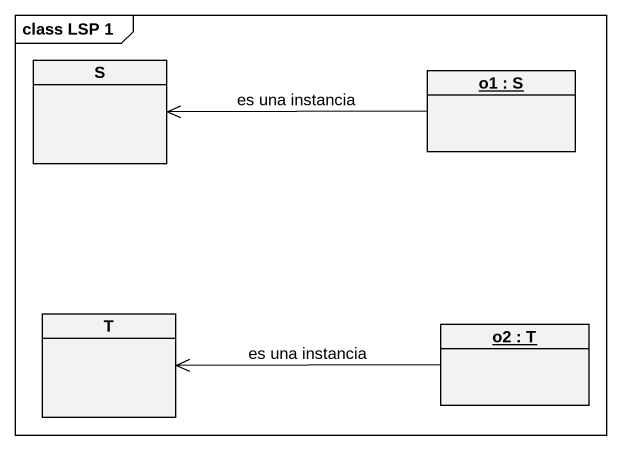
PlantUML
@startuml
mainframe class LSP 1
hide circle
hide empty members
class S
object "o1 : S" as o1
class T
object "o2 : T" as o2
o1 -left-> S : es una instancia
o2 -left-> T : es una instancia
@enduml
